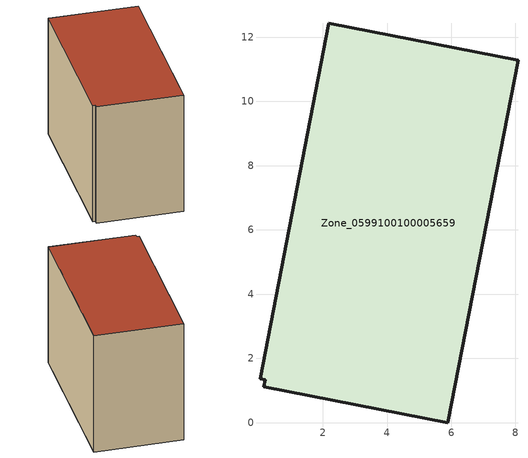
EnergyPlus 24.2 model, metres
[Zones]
Zone_0599100100005659
 floor ground (C_G): 0.16,1.11 0.2,1.33 0.04,1.36 2.18,12.43 8.08,11.29 5.9,0 z0
 wall outside (C_F): 5.9,0 8.08,11.29 2.18,12.43 0.04,1.36 0.2,1.33 0.16,1.11 5.9,0 z0:8.78
 roof outside (C_R): 0.2,1.33 0.16,1.11 5.9,0 8.08,11.29 2.18,12.43 0.04,1.36 z8.78
[BUILDING]
Pand.0599100100005659: North Axis=0; Terrain=City; Loads Convergence Tolerance Value=0.04; Temperature Convergence Tolerance Value=0.4; Solar Distribution=FullExterior; Maximum Number of Warmup Days=25; Minimum Number of Warmup Days=1
[Site:Location]
Rotterdam.The.Hague.AP_ZH_NLD Design_Conditions: Latitude=51.96; Longitude=4.45; Time Zone=1; Elevation=-4.5
[SITE:GROUNDTEMPERATURE:BUILDINGSURFACE]
18, 18, 18, 18, 18, 18, 18, 18, 18, 18, 18, 18
[MATERIAL] Thermal Absorptance=0.9; Solar Absorptance=0.7; Visible Absorptance=0.7
Name | Roughness | Thickness | Conductivity | Density | Specific Heat
G.TI.2006-2014 | MediumSmooth | 0.15 | 0.06 | 540 | 1210
F.TI.2006-2014 | Rough | 0.3 | 0.12 | 1920 | 840
R.TI.2006-2014 | MediumRough | 0.2 | 0.08 | 1500 | 1000
[CONSTRUCTION]
C_G: G.TI.2006-2014
C_F: F.TI.2006-2014
C_R: R.TI.2006-2014
[ZONE]
Zone_0599100100005659: Type=1; Multiplier=1; Ceiling Height=Autocalculate; Volume=Autocalculate; Floor Area=autocalculate; Part of Total Floor Area=Yes
[ZONEINFILTRATION:DESIGNFLOWRATE]
Infil_Zone_0599100100005659: Zone or ZoneList or Space or SpaceList=Zone_0599100100005659; Schedule=AlwaysOn; Design Flow Rate Calculation Method=Flow/Area; Flow Rate per Floor Area=0.0015; Constant Term Coefficient=1; Temperature Term Coefficient=0; Velocity Term Coefficient=0; Velocity Squared Term Coefficient=0
[HVACTEMPLATE:ZONE:IDEALLOADSAIRSYSTEM]
Zone_0599100100005659: Maximum Heating Supply Air Temperature=50; Minimum Cooling Supply Air Temperature=13; Maximum Heating Supply Air Humidity Ratio=0.0156; Minimum Cooling Supply Air Humidity Ratio=0.0077; Heating Limit=NoLimit; Cooling Limit=NoLimit; Dehumidification Control Type=ConstantSensibleHeatRatio; Cooling Sensible Heat Ratio=0.7; Dehumidification Setpoint=60; Humidification Control Type=None; Humidification Setpoint=30; Outdoor Air Method=None; Outdoor Air Flow Rate per Person=0.00944; Outdoor Air Flow Rate per Zone Floor Area=0; Outdoor Air Flow Rate per Zone=0; Demand Controlled Ventilation Type=None; Outdoor Air Economizer Type=NoEconomizer; Heat Recovery Type=None; Sensible Heat Recovery Effectiveness=0.7; Latent Heat Recovery Effectiveness=0.65
[ZONECONTROL:THERMOSTAT]
ThermostatControl_Zone_0599100100005659: Zone or ZoneList=Zone_0599100100005659; Control Type Schedule=DualSetpointControlType; Control 1=Thermostat_Zone_0599100100005659; Temperature Difference Between Cutout And Setpoint=0
[THERMOSTATSETPOINT:DUALSETPOINT]
Thermostat_Zone_0599100100005659: Heating Setpoint Temperature Schedule=HeatingSetpoint_Zone_0599100100005659; Cooling Setpoint Temperature Schedule=CoolingSetpoint_Zone_0599100100005659
[SCHEDULE:COMPACT]
HeatingSetpoint_Zone_0599100100005659: Through: 12/31, For: AllDays, Until: 24:00, 21
CoolingSetpoint_Zone_0599100100005659: Through: 12/31, For: AllDays, Until: 24:00, 24
DualSetpointControlType: Through: 12/31, For: AllDays, Until: 24:00, 4
AlwaysOn: Through: 12/31, For: AllDays, Until: 24:00, 1
